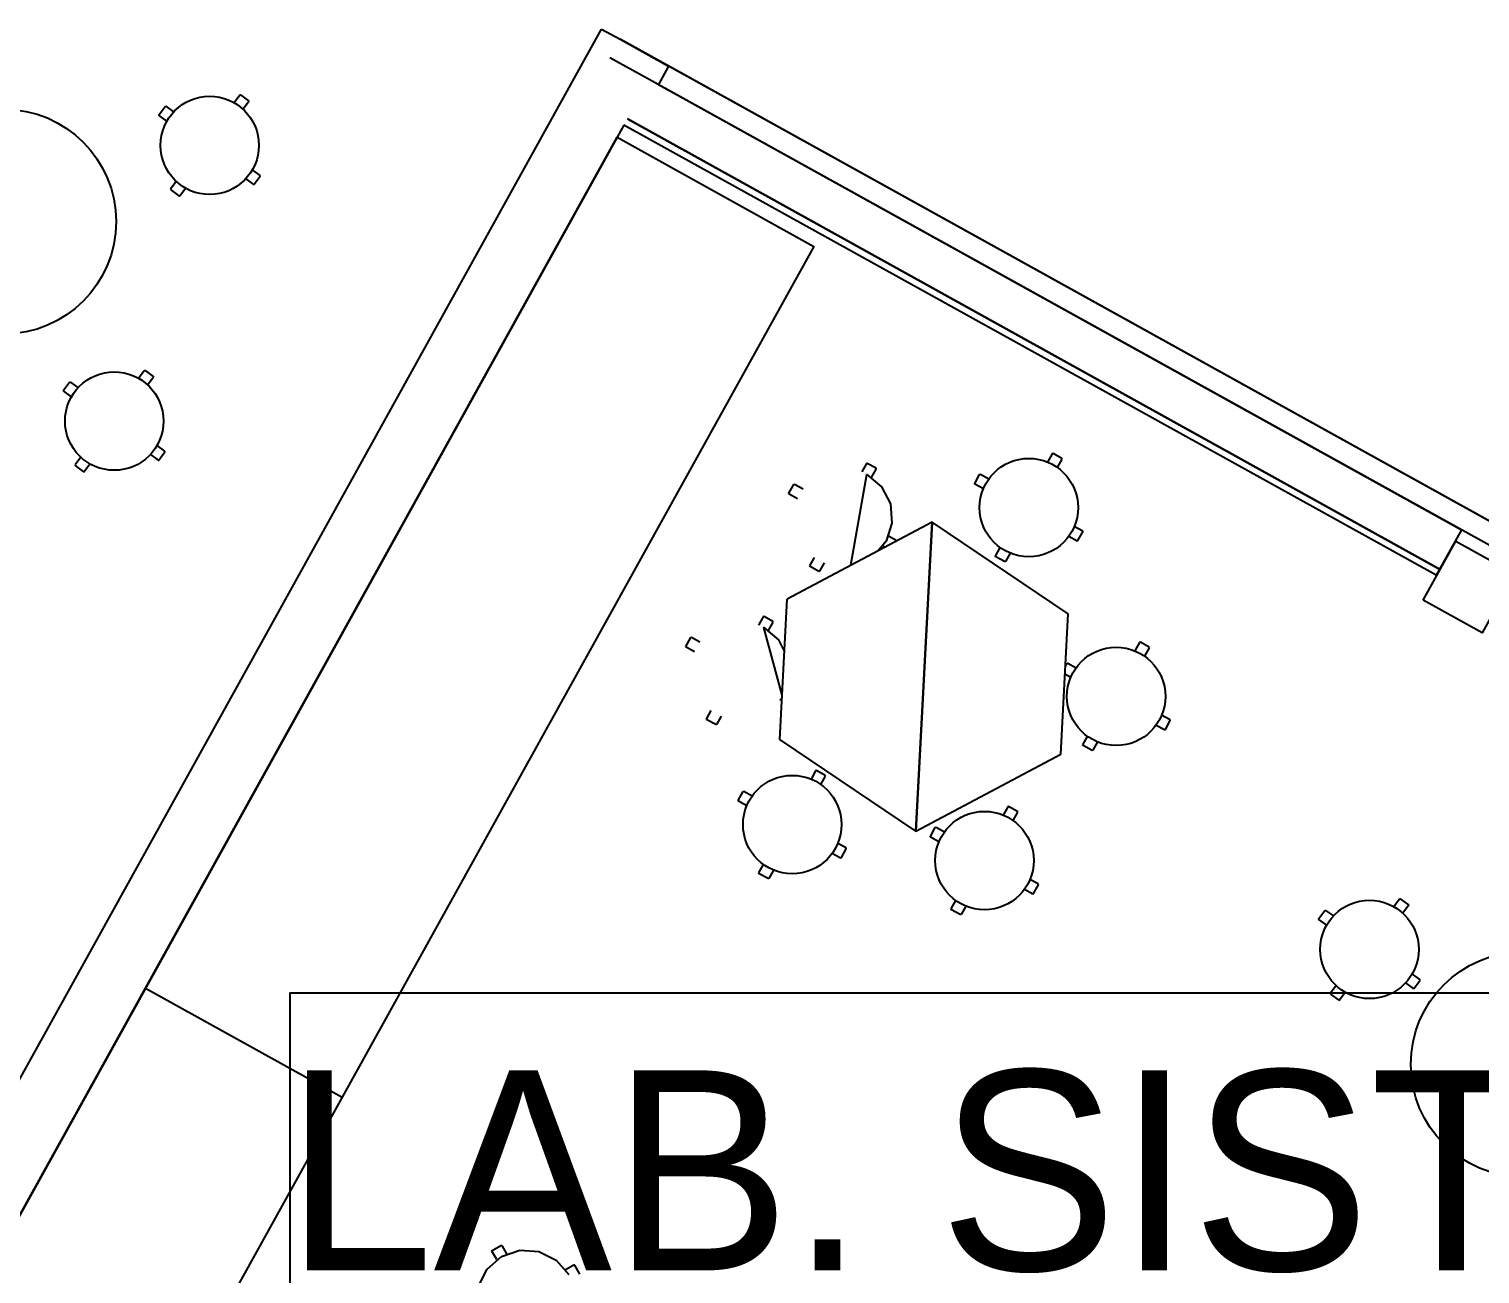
# Model space of a CAD drawing. Header units: metres. Extents: x 3.2 to 22.3, y 0.7 to 22.8.
# Drawn here: x 6.535 to 8.567, y 5.057 to 6.8 of the extents above; entities that cross this region are included whole.
import ezdxf

# ---------------------------------------------------------------- set-up
doc = ezdxf.new("R2010")
doc.units = ezdxf.units.M
for name, color, linetype in [('ARREDI', 9, 'Continuous'), ('PARETI_STRUTTURE', 7, 'Continuous'), ('WAYFINDING_RIQUADRI', 7, 'Continuous'), ('WAYFINDING_TESTI', 7, 'Continuous')]:
    doc.layers.add(name, color=color, linetype=linetype)

msp = doc.modelspace()

# ---------------------------------------------------------------- linework, layer by layer
at = {"layer": 'ARREDI'}
for points in [[(6.8219, 6.697), (6.8298, 6.7078)], [(6.8298, 6.7078), (6.8309, 6.708)], [(6.8309, 6.708), (6.8423, 6.6996)], [(6.7169, 6.6802), (6.7253, 6.6916)], [(6.7253, 6.6916), (6.7264, 6.6918)], [(6.7264, 6.6918), (6.7372, 6.6839)], [(6.8425, 6.6985), (6.8346, 6.6877)], [(6.8423, 6.6996), (6.8425, 6.6985)], [(6.7171, 6.6791), (6.7169, 6.6802)], [(6.7279, 6.6712), (6.7171, 6.6791)], [(6.698, 5.4572), (7.3583, 6.6484), (7.6338, 6.4957), (6.9735, 5.3045), (6.5582, 4.5553), (6.2827, 4.708), (6.698, 5.4572), (6.9735, 5.3045)], [(6.741, 6.5865), (6.7331, 6.5757)], [(6.8384, 6.5903), (6.8492, 6.5824)], [(6.8585, 6.5951), (6.8477, 6.603)], [(6.8503, 6.5826), (6.8587, 6.594)], [(6.8587, 6.594), (6.8585, 6.5951)], [(6.7331, 6.5757), (6.7332, 6.5746)], [(6.7332, 6.5746), (6.7447, 6.5662)], [(6.7447, 6.5662), (6.7458, 6.5664)], [(6.7458, 6.5664), (6.7537, 6.5772)], [(6.8492, 6.5824), (6.8503, 6.5826)], [(6.6883, 6.3109), (6.6962, 6.3217)], [(6.6962, 6.3217), (6.6973, 6.3219)], [(6.6973, 6.3219), (6.7087, 6.3135)], [(6.5833, 6.2941), (6.5917, 6.3055)], [(6.5917, 6.3055), (6.5928, 6.3057)], [(6.5928, 6.3057), (6.6036, 6.2978)], [(6.7089, 6.3124), (6.701, 6.3016)], [(6.7087, 6.3135), (6.7089, 6.3124)], [(6.5835, 6.293), (6.5833, 6.2941)], [(6.5943, 6.2851), (6.5835, 6.293)], [(6.6074, 6.2004), (6.5995, 6.1896)], [(6.7048, 6.2042), (6.7156, 6.1963)], [(6.7249, 6.209), (6.7141, 6.2169)], [(6.7167, 6.1964), (6.7251, 6.2079)], [(6.7251, 6.2079), (6.7249, 6.209)], [(7.9676, 6.2054), (7.9611, 6.1936)], [(7.9687, 6.2057), (7.9676, 6.2054)], [(7.9811, 6.1988), (7.9687, 6.2057)], [(7.9749, 6.186), (7.9814, 6.1977)], [(7.9814, 6.1977), (7.9811, 6.1988)], [(6.5995, 6.1896), (6.5997, 6.1885)], [(6.5997, 6.1885), (6.6111, 6.1801)], [(6.6111, 6.1801), (6.6122, 6.1803)], [(6.6122, 6.1803), (6.6201, 6.1911)], [(6.7156, 6.1963), (6.7167, 6.1964)], [(7.7074, 6.1915), (7.7009, 6.1798)], [(7.7085, 6.1918), (7.7074, 6.1915)], [(7.7209, 6.1849), (7.7085, 6.1918)], [(7.7147, 6.1721), (7.7212, 6.1839)], [(7.7212, 6.1839), (7.7209, 6.1849)], [(7.8659, 6.1762), (7.867, 6.1765)], [(7.867, 6.1765), (7.8787, 6.17)], [(7.5989, 6.1499), (7.6058, 6.1624)], [(7.6058, 6.1624), (7.6068, 6.1627)], [(7.6068, 6.1627), (7.6186, 6.1562)], [(7.6855, 6.0492), (7.708, 6.1763), (7.7285, 6.159), (7.7409, 6.1351), (7.7431, 6.1083), (7.7349, 6.0827), (7.7237, 6.0694)], [(7.8591, 6.1638), (7.8659, 6.1762)], [(7.8594, 6.1627), (7.8591, 6.1638)], [(7.8711, 6.1562), (7.8594, 6.1627)], [(7.5992, 6.1489), (7.5989, 6.15)], [(7.6109, 6.1424), (7.5992, 6.1489)], [(7.9897, 5.9813), (7.7993, 6.1095), (7.7766, 5.677), (7.7993, 6.1095), (7.5965, 6.0019)], [(8.0102, 6.0971), (7.9985, 6.1036)], [(8.0036, 6.0837), (8.0105, 6.0961)], [(8.0105, 6.0961), (8.0102, 6.0971)], [(7.7307, 6.076), (7.7333, 6.0745)], [(7.7499, 6.0833), (7.7383, 6.0898)], [(7.9908, 6.0899), (8.0026, 6.0834)], [(8.0026, 6.0834), (8.0036, 6.0837)], [(7.6281, 6.0483), (7.6346, 6.06)], [(7.8882, 6.0621), (7.8947, 6.0739)], [(7.8885, 6.0611), (7.8882, 6.0622)], [(7.9009, 6.0542), (7.8885, 6.0611)], [(7.902, 6.0545), (7.9009, 6.0542)], [(7.9085, 6.0662), (7.902, 6.0545)], [(7.6284, 6.0472), (7.6281, 6.0483)], [(7.6408, 6.0404), (7.6284, 6.0472)], [(7.6418, 6.0407), (7.6408, 6.0404)], [(7.6483, 6.0524), (7.6418, 6.0407)], [(7.5862, 5.8053), (7.5965, 6.0019)], [(7.563, 5.9771), (7.5565, 5.9654)], [(7.5641, 5.9774), (7.563, 5.9771)], [(7.5765, 5.9705), (7.5641, 5.9774)], [(7.9794, 5.7847), (7.9897, 5.9813)], [(7.5894, 5.8671), (7.5636, 5.962), (7.5841, 5.9446), (7.5926, 5.928)], [(7.5703, 5.9578), (7.5768, 5.9695)], [(7.5768, 5.9695), (7.5765, 5.9705)], [(7.4545, 5.9356), (7.4613, 5.948)], [(7.4548, 5.9345), (7.4545, 5.9356)], [(7.4665, 5.928), (7.4548, 5.9345)], [(7.4613, 5.948), (7.4624, 5.9483)], [(7.4624, 5.9483), (7.4741, 5.9418)], [(8.0899, 5.9411), (8.0834, 5.9293)], [(8.091, 5.9414), (8.0899, 5.941)], [(8.1034, 5.9345), (8.091, 5.9414)], [(8.0972, 5.9217), (8.1037, 5.9334)], [(8.1037, 5.9334), (8.1034, 5.9345)], [(7.9934, 5.8919), (7.9852, 5.8965)], [(7.9858, 5.9075), (7.9883, 5.9119)], [(7.9883, 5.9119), (7.9894, 5.9122)], [(7.9894, 5.9122), (8.0011, 5.9057)], [(7.5862, 5.8616), (7.5891, 5.8601)], [(7.4836, 5.8339), (7.4901, 5.8456)], [(7.4839, 5.8328), (7.4836, 5.8339)], [(7.4963, 5.826), (7.4839, 5.8328)], [(7.5039, 5.838), (7.4974, 5.8263)], [(8.1326, 5.8328), (8.1208, 5.8393)], [(8.126, 5.8194), (8.1329, 5.8318)], [(8.1329, 5.8318), (8.1326, 5.8328)], [(7.4974, 5.8263), (7.4963, 5.826)], [(8.1132, 5.8255), (8.1249, 5.819)], [(8.1249, 5.8191), (8.126, 5.8194)], [(7.7766, 5.677), (7.5862, 5.8053)], [(8.0106, 5.7978), (8.0171, 5.8096)], [(8.0109, 5.7968), (8.0106, 5.7978)], [(8.0233, 5.7899), (8.0109, 5.7968)], [(8.0308, 5.8019), (8.0243, 5.7902)], [(7.7766, 5.677), (7.9794, 5.7847)], [(8.0243, 5.7902), (8.0233, 5.7899)], [(7.6363, 5.7615), (7.6298, 5.7498)], [(7.6373, 5.7618), (7.6363, 5.7615)], [(7.6498, 5.7549), (7.6373, 5.7618)], [(7.6436, 5.7422), (7.6501, 5.7539)], [(7.6501, 5.7539), (7.6497, 5.7549)], [(7.5277, 5.72), (7.5346, 5.7324)], [(7.5346, 5.7324), (7.5357, 5.7327)], [(7.5357, 5.7327), (7.5474, 5.7262)], [(7.5281, 5.7189), (7.5277, 5.72)], [(7.5398, 5.7124), (7.5281, 5.7189)], [(7.9055, 5.7111), (7.899, 5.6994)], [(7.9065, 5.7114), (7.9055, 5.7111)], [(7.9189, 5.7046), (7.9065, 5.7114)], [(7.9127, 5.6918), (7.9192, 5.7035)], [(7.9192, 5.7035), (7.9189, 5.7046)], [(7.7969, 5.6696), (7.8038, 5.682)], [(7.7972, 5.6685), (7.7969, 5.6696)], [(7.809, 5.662), (7.7972, 5.6685)], [(7.8038, 5.682), (7.8049, 5.6823)], [(7.8049, 5.6823), (7.8166, 5.6758)], [(7.6789, 5.6533), (7.6672, 5.6598)], [(7.6723, 5.6398), (7.6792, 5.6522)], [(7.6792, 5.6522), (7.6789, 5.6533)], [(7.5569, 5.6183), (7.5634, 5.63)], [(7.6595, 5.646), (7.6713, 5.6395)], [(7.6713, 5.6395), (7.6723, 5.6398)], [(7.5572, 5.6172), (7.5569, 5.6183)], [(7.5696, 5.6104), (7.5572, 5.6172)], [(7.5707, 5.6107), (7.5696, 5.6104)], [(7.5772, 5.6224), (7.5707, 5.6107)], [(7.9481, 5.6029), (7.9364, 5.6094)], [(7.9287, 5.5956), (7.9404, 5.5891)], [(7.9404, 5.5891), (7.9415, 5.5894)], [(7.9415, 5.5894), (7.9484, 5.6018)], [(7.9484, 5.6018), (7.9481, 5.6029)], [(7.8261, 5.5679), (7.8326, 5.5797)], [(7.8264, 5.5668), (7.8261, 5.5679)], [(7.8464, 5.572), (7.8399, 5.5603)], [(8.4459, 5.5712), (8.4538, 5.582)], [(8.4538, 5.582), (8.4549, 5.5822)], [(8.4549, 5.5822), (8.4663, 5.5738)], [(8.4665, 5.5727), (8.4586, 5.5619)], [(8.4663, 5.5738), (8.4665, 5.5727)], [(7.8388, 5.56), (7.8264, 5.5668)], [(7.8399, 5.5603), (7.8388, 5.56)], [(8.3409, 5.5544), (8.3493, 5.5658)], [(8.3411, 5.5533), (8.3409, 5.5544)], [(8.3519, 5.5454), (8.3411, 5.5533)], [(8.3493, 5.5658), (8.3504, 5.566)], [(8.3504, 5.566), (8.3612, 5.5581)], [(8.4825, 5.4693), (8.4717, 5.4772)], [(8.4743, 5.4568), (8.4827, 5.4682)], [(8.4826, 5.4682), (8.4825, 5.4693)], [(8.365, 5.4607), (8.3571, 5.4499)], [(8.3571, 5.4499), (8.3572, 5.4488)], [(8.3572, 5.4488), (8.3687, 5.4404)], [(8.3698, 5.4406), (8.3777, 5.4514)], [(8.4624, 5.4645), (8.4732, 5.4566)], [(8.4732, 5.4566), (8.4743, 5.4568)], [(8.3687, 5.4404), (8.3698, 5.4406)], [(7.1642, 5.0078), (7.1625, 5.0128), (7.1643, 5.0396), (7.1762, 5.0637), (7.1964, 5.0814), (7.2219, 5.09), (7.2487, 5.0883), (7.2728, 5.0763), (7.2905, 5.0561)], [(7.1831, 5.0887), (7.1834, 5.0898)], [(7.1898, 5.0771), (7.1831, 5.0887)], [(7.1834, 5.0898), (7.1957, 5.0969)], [(7.1957, 5.0969), (7.1968, 5.0966)], [(7.1968, 5.0966), (7.2035, 5.085)], [(7.2978, 5.0694), (7.2862, 5.0627)], [(7.2989, 5.0691), (7.2978, 5.0694)], [(7.306, 5.0568), (7.2989, 5.0691)]]:
    msp.add_lwpolyline(points, dxfattribs=at)
for centre, radius in [((6.7878, 6.6371), 0.0689), ((6.4992, 6.5303), 0.1575), ((6.6542, 6.251), 0.0689), ((7.9348, 6.1299), 0.0689), ((8.0571, 5.8656), 0.0689), ((7.6035, 5.6861), 0.0689), ((7.8727, 5.6357), 0.0689), ((8.4118, 5.5113), 0.0689), ((8.6271, 5.3503), 0.1575)]:
    msp.add_circle(centre, radius, dxfattribs=at)
at = {"layer": 'PARETI_STRUTTURE'}
for points in [[(6.1608, 4.618), (6.135, 4.6323), (7.3366, 6.8)], [(7.3366, 6.8), (7.3624, 6.7857)], [(7.3624, 6.7857), (7.4304, 6.748), (7.4161, 6.7221)], [(8.6375, 6.0789), (7.4304, 6.748), (7.3624, 6.7857)], [(10.9694, 4.7862), (7.3624, 6.7857)], [(8.6375, 6.0789), (8.6231, 6.053), (7.4032, 6.7293), (7.3481, 6.7598)], [(10.9955, 4.7717), (7.4175, 6.7551)], [(7.4161, 6.7221), (8.5405, 6.0989), (8.5099, 6.0438), (7.3727, 6.6742)], [(7.3679, 6.6656), (6.2159, 4.5875), (6.2168, 4.589)], [(7.3679, 6.6656), (7.3583, 6.6484)], [(7.3727, 6.6742), (8.5099, 6.0438), (8.5052, 6.0351), (7.3679, 6.6656)]]:
    msp.add_lwpolyline(points, dxfattribs=at)
msp.add_lwpolyline([(8.4871, 6.0002), (8.5329, 6.0829), (8.6155, 6.037), (8.5697, 5.9544)], close=True, dxfattribs=at)
at = {"layer": 'WAYFINDING_RIQUADRI'}
msp.add_lwpolyline([(6.9, 4.95), (9.3, 4.95), (9.3, 5.45), (6.9, 5.45)], close=True, dxfattribs=at)

# ---------------------------------------------------------------- texts
at = {"layer": 'WAYFINDING_TESTI', "insert": (8.1, 5.2), "char_height": 0.28, "attachment_point": 5}
msp.add_mtext('LAB. SISTEMI', dxfattribs=at)

doc.saveas('drawing.dxf')
